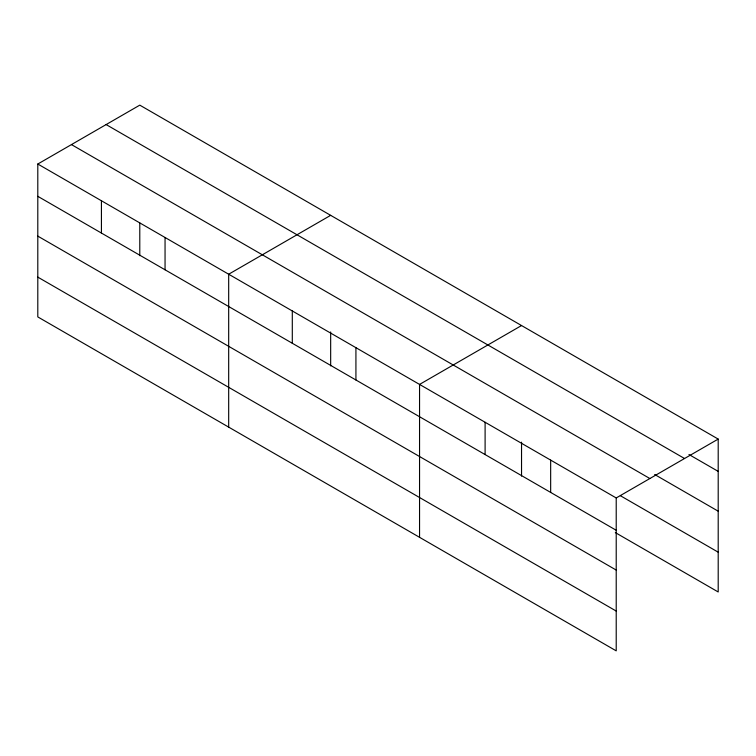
<?xml version="1.0" encoding="UTF-8"?>
<svg xmlns="http://www.w3.org/2000/svg" width="756" height="756" viewBox="0 0 756 756"><rect width="100%" height="100%" fill="white"/><g stroke="black" fill="none" stroke-linecap="round" stroke-linejoin="round"><path stroke-width="1.13" d="M37.8 164.024L616.216 497.958L616.216 650.859L37.8 316.915L37.8 164.024L139.784 105.141L718.2 439.085L718.2 591.976L615.327 532.593M330.665 215.337L228.681 274.22L228.681 427.121M521.536 325.543L419.552 384.426L419.552 537.318M616.216 497.958L718.2 439.085M688.952 454.507L718.2 471.385M106.133 124.57L684.549 458.514M654.668 474.503L718.2 511.188M71.451 144.585L649.867 478.529M620.374 495.709L718.2 552.182M37.8 196.324L616.216 530.268M37.8 236.118L616.216 570.062M37.8 277.121L616.216 611.065M550.661 460.12L550.661 492.421M521.536 442.156L521.536 476.1M485.106 422.273L485.106 454.573M355.925 347.684L355.925 379.994M330.665 331.95L330.665 365.895M292.298 310.952L292.298 343.262M165.054 237.488L165.054 269.798M139.784 222.925L139.784 255.698M101.427 200.756L101.427 233.056"/></g></svg>
